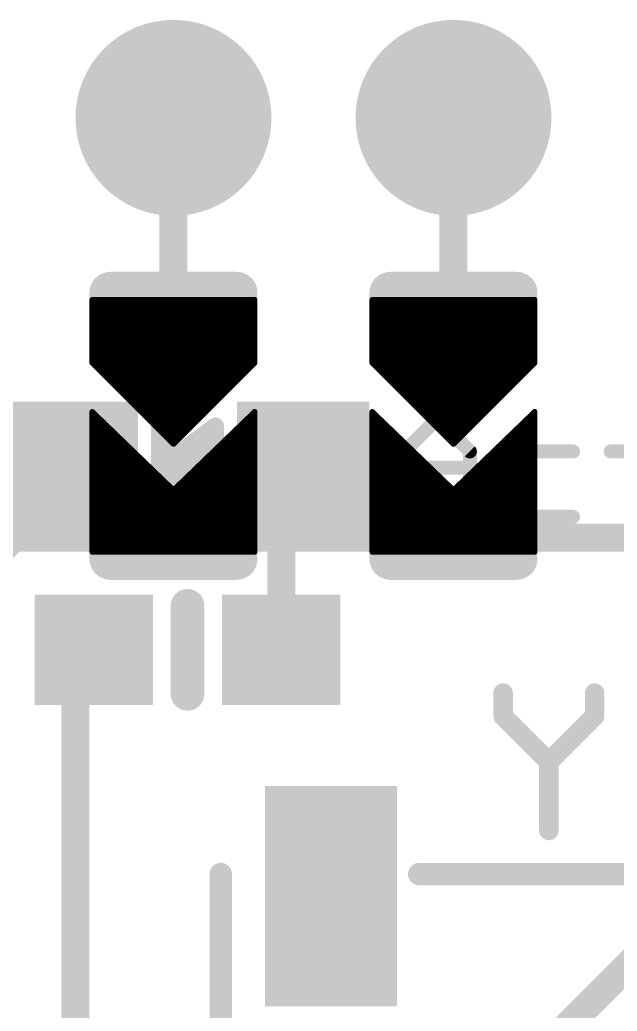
# Model space of a CAD drawing. Extents: x -7.9 to 55.5, y -9.8 to 31.
# Drawn here: x 27.82 to 33.23, y 13.49 to 22.48 of the extents above; entities that cross this region are included whole.
import ezdxf

# ---------------------------------------------------------------- set-up
doc = ezdxf.new("R2010")
doc.units = 0
for name, color, linetype in [('1', 12, 'CONTINUOUS'), ('16', 132, 'CONTINUOUS'), ('17', 110, 'CONTINUOUS'), ('21', 40, 'CONTINUOUS')]:
    doc.layers.add(name, color=color, linetype=linetype)

# ---------------------------------------------------------------- blocks, each defined once
blk = doc.blocks.new('RECT')
blk.add_solid([(-0.5, -0.5), (0.5, -0.5), (-0.5, 0.5), (0.5, 0.5)])
blk = doc.blocks.new('ROUNDP')
at = {"const_width": 0.5}
blk.add_lwpolyline([(0, -0.25, 1), (0, 0.25, 1), (0, -0.25)], format="xyb", dxfattribs=at)
blk = doc.blocks.new('RECT121920X243840R50')
at = {"const_width": 0.1905}
blk.add_lwpolyline([(0.2858, -0.5715), (0.2858, 0.5715, 0.4142), (0.1905, 0.6668), (-0.1905, 0.6668, 0.4142), (-0.2858, 0.5715), (-0.2858, -0.5715, 0.4142), (-0.1905, -0.6668), (0.1905, -0.6668, 0.4142)], format="xyb", close=True, dxfattribs=at)
blk.add_solid([(-0.2159, -0.5969), (0.2159, -0.5969), (-0.2159, 0.5969), (0.2159, 0.5969)])

msp = doc.modelspace()

# ---------------------------------------------------------------- linework, layer by layer
at = {"layer": '1'}
for points, const_width in [([(27.487, 17.615), (28.287, 18.415)], 0.4064), ([(30.187, 18.061), (30.387, 18.415)], 0.254), ([(30.187, 16.764), (30.187, 18.061)], 0.254), ([(28.321, 16.598), (28.487, 16.764)], 0.254), ([(28.321, 11.303), (28.321, 16.598)], 0.254)]:
    msp.add_lwpolyline(points, dxfattribs=dict(at, const_width=const_width))
for points, const_width in [([(28.3588, 18.3432, 1), (28.2152, 18.4868)], 0.2032), ([(30.4423, 18.3838, 1), (30.3317, 18.4462)], 0.127), ([(30.2505, 18.061, 1), (30.1235, 18.061)], 0.127), ([(30.1317, 18.0922, 1), (30.2423, 18.0298)], 0.127), ([(28.5319, 16.7191, 1), (28.4421, 16.8089)], 0.127), ([(30.1235, 16.764, 1), (30.2505, 16.764)], 0.127), ([(28.3845, 16.598, 1), (28.2575, 16.598)], 0.127), ([(28.2761, 16.6429, 1), (28.3659, 16.5531)], 0.127)]:
    msp.add_lwpolyline(points, format="xyb", dxfattribs=dict(at, const_width=const_width))
at = {"layer": '16'}
for points, const_width in [([(29.21, 19.812), (29.21, 21.59)], 0.254), ([(31.75, 19.812), (31.75, 21.59)], 0.254), ([(28.4734, 19.939), (28.4734, 19.3675)], 0.0508), ([(29.9466, 19.939), (28.4734, 19.939)], 0.0508), ([(29.9466, 19.3675), (29.9466, 19.939)], 0.0508), ([(31.0134, 19.939), (31.0134, 19.3675)], 0.0508), ([(32.4866, 19.939), (31.0134, 19.939)], 0.0508), ([(32.4866, 19.3675), (32.4866, 19.939)], 0.0508), ([(28.4734, 19.9136), (29.9466, 19.9136)], 0.0508), ([(28.4734, 19.8628), (29.9466, 19.8628)], 0.0508), ([(31.0134, 19.9136), (32.4866, 19.9136)], 0.0508), ([(31.0134, 19.8628), (32.4866, 19.8628)], 0.0508), ([(28.4734, 19.812), (29.9466, 19.812)], 0.0508), ([(28.4734, 19.7612), (29.9466, 19.7612)], 0.0508), ([(31.0134, 19.812), (32.4866, 19.812)], 0.0508), ([(31.0134, 19.7612), (32.4866, 19.7612)], 0.0508), ([(28.4734, 19.7104), (29.9466, 19.7104)], 0.0508), ([(31.0134, 19.7104), (32.4866, 19.7104)], 0.0508), ([(28.4734, 19.6596), (29.9466, 19.6596)], 0.0508), ([(28.4734, 19.6088), (29.9466, 19.6088)], 0.0508), ([(31.0134, 19.6596), (32.4866, 19.6596)], 0.0508), ([(31.0134, 19.6088), (32.4866, 19.6088)], 0.0508), ([(28.4734, 19.558), (29.9466, 19.558)], 0.0508), ([(28.4734, 19.5072), (29.9466, 19.5072)], 0.0508), ([(31.0134, 19.558), (32.4866, 19.558)], 0.0508), ([(31.0134, 19.5072), (32.4866, 19.5072)], 0.0508), ([(28.4734, 19.4564), (29.9466, 19.4564)], 0.0508), ([(28.4734, 19.4056), (29.9466, 19.4056)], 0.0508), ([(31.0134, 19.4564), (32.4866, 19.4564)], 0.0508), ([(31.0134, 19.4056), (32.4866, 19.4056)], 0.0508), ([(28.4734, 19.3675), (29.21, 18.6309)], 0.0508), ([(28.4861, 19.3548), (29.9339, 19.3548)], 0.0508), ([(29.21, 18.6309), (29.9466, 19.3675)], 0.0508), ([(31.0134, 19.3675), (31.75, 18.6309)], 0.0508), ([(31.0261, 19.3548), (32.4739, 19.3548)], 0.0508), ([(31.75, 18.6309), (32.4866, 19.3675)], 0.0508), ([(28.5369, 19.304), (29.8831, 19.304)], 0.0508), ([(28.5877, 19.2532), (29.8323, 19.2532)], 0.0508), ([(31.0769, 19.304), (32.4231, 19.304)], 0.0508), ([(31.1277, 19.2532), (32.3723, 19.2532)], 0.0508), ([(28.6385, 19.2024), (29.7815, 19.2024)], 0.0508), ([(28.6893, 19.1516), (29.7307, 19.1516)], 0.0508), ([(31.1785, 19.2024), (32.3215, 19.2024)], 0.0508), ([(31.2293, 19.1516), (32.2707, 19.1516)], 0.0508), ([(28.7401, 19.1008), (29.6799, 19.1008)], 0.0508), ([(28.7909, 19.05), (29.6291, 19.05)], 0.0508), ([(31.2801, 19.1008), (32.2199, 19.1008)], 0.0508), ([(31.3309, 19.05), (32.1691, 19.05)], 0.0508), ([(28.8417, 18.9992), (29.5783, 18.9992)], 0.0508), ([(31.3817, 18.9992), (32.1183, 18.9992)], 0.0508), ([(28.4734, 18.923), (29.21, 18.2118)], 0.0508), ([(28.4734, 17.653), (28.4734, 18.923)], 0.0508), ([(28.4734, 18.8976), (28.4997, 18.8976)], 0.0508), ([(28.8925, 18.9484), (29.5275, 18.9484)], 0.0508), ([(28.9433, 18.8976), (29.4767, 18.8976)], 0.0508), ([(29.21, 18.2118), (29.9466, 18.923)], 0.0508), ([(29.9203, 18.8976), (29.9466, 18.8976)], 0.0508), ([(29.9466, 18.923), (29.9466, 17.653)], 0.0508), ([(31.0134, 18.923), (31.75, 18.2118)], 0.0508), ([(31.0134, 17.653), (31.0134, 18.923)], 0.0508), ([(31.0134, 18.8976), (31.0397, 18.8976)], 0.0508), ([(31.4325, 18.9484), (32.0675, 18.9484)], 0.0508), ([(31.4833, 18.8976), (32.0167, 18.8976)], 0.0508), ([(31.75, 18.2118), (32.4866, 18.923)], 0.0508), ([(32.4603, 18.8976), (32.4866, 18.8976)], 0.0508), ([(32.4866, 18.923), (32.4866, 17.653)], 0.0508), ([(28.4734, 18.8468), (28.5523, 18.8468)], 0.0508), ([(28.4734, 18.796), (28.6049, 18.796)], 0.0508), ([(28.9941, 18.8468), (29.4259, 18.8468)], 0.0508), ([(29.0449, 18.796), (29.3751, 18.796)], 0.0508), ([(29.8151, 18.796), (29.9466, 18.796)], 0.0508), ([(29.8677, 18.8468), (29.9466, 18.8468)], 0.0508), ([(31.0134, 18.8468), (31.0923, 18.8468)], 0.0508), ([(31.0134, 18.796), (31.1449, 18.796)], 0.0508), ([(31.5341, 18.8468), (31.9659, 18.8468)], 0.0508), ([(31.5849, 18.796), (31.9151, 18.796)], 0.0508), ([(32.3551, 18.796), (32.4866, 18.796)], 0.0508), ([(32.4077, 18.8468), (32.4866, 18.8468)], 0.0508), ([(28.4734, 18.7452), (28.6576, 18.7452)], 0.0508), ([(28.4734, 18.6944), (28.7102, 18.6944)], 0.0508), ([(29.0957, 18.7452), (29.3243, 18.7452)], 0.0508), ([(29.1465, 18.6944), (29.2735, 18.6944)], 0.0508), ([(29.7098, 18.6944), (29.9466, 18.6944)], 0.0508), ([(29.7625, 18.7452), (29.9466, 18.7452)], 0.0508), ([(31.0134, 18.7452), (31.1976, 18.7452)], 0.0508), ([(31.0134, 18.6944), (31.2502, 18.6944)], 0.0508), ([(31.6357, 18.7452), (31.8643, 18.7452)], 0.0508), ([(31.6865, 18.6944), (31.8135, 18.6944)], 0.0508), ([(32.2498, 18.6944), (32.4866, 18.6944)], 0.0508), ([(32.3025, 18.7452), (32.4866, 18.7452)], 0.0508), ([(28.4734, 18.6436), (28.7628, 18.6436)], 0.0508), ([(28.4734, 18.5928), (28.8154, 18.5928)], 0.0508), ([(29.1973, 18.6436), (29.2227, 18.6436)], 0.0508), ([(29.6046, 18.5928), (29.9466, 18.5928)], 0.0508), ([(29.6572, 18.6436), (29.9466, 18.6436)], 0.0508), ([(31.0134, 18.6436), (31.3028, 18.6436)], 0.0508), ([(31.0134, 18.5928), (31.3554, 18.5928)], 0.0508), ([(31.7373, 18.6436), (31.7627, 18.6436)], 0.0508), ([(32.1446, 18.5928), (32.4866, 18.5928)], 0.0508), ([(32.1972, 18.6436), (32.4866, 18.6436)], 0.0508), ([(28.4734, 18.542), (28.868, 18.542)], 0.0508), ([(29.552, 18.542), (29.9466, 18.542)], 0.0508), ([(31.0134, 18.542), (31.408, 18.542)], 0.0508), ([(32.092, 18.542), (32.4866, 18.542)], 0.0508), ([(28.4734, 18.4912), (28.9206, 18.4912)], 0.0508), ([(28.4734, 18.4404), (28.9732, 18.4404)], 0.0508), ([(29.4468, 18.4404), (29.9466, 18.4404)], 0.0508), ([(29.4994, 18.4912), (29.9466, 18.4912)], 0.0508), ([(31.0134, 18.4912), (31.4606, 18.4912)], 0.0508), ([(31.0134, 18.4404), (31.5132, 18.4404)], 0.0508), ([(31.9868, 18.4404), (32.4866, 18.4404)], 0.0508), ([(32.0394, 18.4912), (32.4866, 18.4912)], 0.0508), ([(28.4734, 18.3896), (29.0259, 18.3896)], 0.0508), ([(28.4734, 18.3388), (29.0785, 18.3388)], 0.0508), ([(29.3415, 18.3388), (29.9466, 18.3388)], 0.0508), ([(29.3941, 18.3896), (29.9466, 18.3896)], 0.0508), ([(31.0134, 18.3896), (31.5659, 18.3896)], 0.0508), ([(31.0134, 18.3388), (31.6185, 18.3388)], 0.0508), ([(31.8815, 18.3388), (32.4866, 18.3388)], 0.0508), ([(31.9342, 18.3896), (32.4866, 18.3896)], 0.0508), ([(28.4734, 18.288), (29.1311, 18.288)], 0.0508), ([(28.4734, 18.2372), (29.1837, 18.2372)], 0.0508), ([(29.2363, 18.2372), (29.9466, 18.2372)], 0.0508), ([(29.2889, 18.288), (29.9466, 18.288)], 0.0508), ([(31.0134, 18.288), (31.6711, 18.288)], 0.0508), ([(31.0134, 18.2372), (31.7237, 18.2372)], 0.0508), ([(31.7763, 18.2372), (32.4866, 18.2372)], 0.0508), ([(31.8289, 18.288), (32.4866, 18.288)], 0.0508), ([(28.4734, 18.1864), (29.9466, 18.1864)], 0.0508), ([(31.0134, 18.1864), (32.4866, 18.1864)], 0.0508), ([(28.4734, 18.1356), (29.9466, 18.1356)], 0.0508), ([(28.4734, 18.0848), (29.9466, 18.0848)], 0.0508), ([(31.0134, 18.1356), (32.4866, 18.1356)], 0.0508), ([(31.0134, 18.0848), (32.4866, 18.0848)], 0.0508), ([(28.4734, 18.034), (29.9466, 18.034)], 0.0508), ([(28.4734, 17.9832), (29.9466, 17.9832)], 0.0508), ([(31.0134, 18.034), (32.4866, 18.034)], 0.0508), ([(31.0134, 17.9832), (32.4866, 17.9832)], 0.0508), ([(26.67, 17.78), (29.21, 17.78)], 0.254), ([(28.4734, 17.9324), (29.9466, 17.9324)], 0.0508), ([(28.4734, 17.8816), (29.9466, 17.8816)], 0.0508), ([(29.21, 17.78), (31.75, 17.78)], 0.254), ([(31.0134, 17.9324), (32.4866, 17.9324)], 0.0508), ([(31.0134, 17.8816), (32.4866, 17.8816)], 0.0508), ([(31.75, 17.78), (34.29, 17.78)], 0.254), ([(28.4734, 17.8308), (29.9466, 17.8308)], 0.0508), ([(31.0134, 17.8308), (32.4866, 17.8308)], 0.0508), ([(28.4734, 17.78), (29.9466, 17.78)], 0.0508), ([(28.4734, 17.7292), (29.9466, 17.7292)], 0.0508), ([(31.0134, 17.78), (32.4866, 17.78)], 0.0508), ([(31.0134, 17.7292), (32.4866, 17.7292)], 0.0508), ([(28.4734, 17.6784), (29.9466, 17.6784)], 0.0508), ([(29.9466, 17.653), (28.4734, 17.653)], 0.0508), ([(31.0134, 17.6784), (32.4866, 17.6784)], 0.0508), ([(32.4866, 17.653), (31.0134, 17.653)], 0.0508), ([(30.861, 11.43), (34.29, 14.859)], 0.254)]:
    msp.add_lwpolyline(points, dxfattribs=dict(at, const_width=const_width))
for points, const_width in [([(29.2735, 21.59, 1), (29.1465, 21.59)], 0.127), ([(31.8135, 21.59, 1), (31.6865, 21.59)], 0.127), ([(28.4861, 19.939, 1), (28.4607, 19.939)], 0.0254), ([(28.4734, 19.9517, 1), (28.4734, 19.9263)], 0.0254), ([(29.9593, 19.939, 1), (29.9339, 19.939)], 0.0254), ([(29.9466, 19.9263, 1), (29.9466, 19.9517)], 0.0254), ([(31.0261, 19.939, 1), (31.0007, 19.939)], 0.0254), ([(31.0134, 19.9517, 1), (31.0134, 19.9263)], 0.0254), ([(32.4993, 19.939, 1), (32.4739, 19.939)], 0.0254), ([(32.4866, 19.9263, 1), (32.4866, 19.9517)], 0.0254), ([(28.4734, 19.9263, 1), (28.4734, 19.9009)], 0.0254), ([(28.4734, 19.8755, 1), (28.4734, 19.8501)], 0.0254), ([(29.1465, 19.812, 1), (29.2735, 19.812)], 0.127), ([(29.9466, 19.9009, 1), (29.9466, 19.9263)], 0.0254), ([(29.9466, 19.8501, 1), (29.9466, 19.8755)], 0.0254), ([(31.0134, 19.9263, 1), (31.0134, 19.9009)], 0.0254), ([(31.0134, 19.8755, 1), (31.0134, 19.8501)], 0.0254), ([(31.6865, 19.812, 1), (31.8135, 19.812)], 0.127), ([(32.4866, 19.9009, 1), (32.4866, 19.9263)], 0.0254), ([(32.4866, 19.8501, 1), (32.4866, 19.8755)], 0.0254), ([(28.4734, 19.8247, 1), (28.4734, 19.7993)], 0.0254), ([(28.4734, 19.7739, 1), (28.4734, 19.7485)], 0.0254), ([(29.9466, 19.7993, 1), (29.9466, 19.8247)], 0.0254), ([(29.9466, 19.7485, 1), (29.9466, 19.7739)], 0.0254), ([(31.0134, 19.8247, 1), (31.0134, 19.7993)], 0.0254), ([(31.0134, 19.7739, 1), (31.0134, 19.7485)], 0.0254), ([(32.4866, 19.7993, 1), (32.4866, 19.8247)], 0.0254), ([(32.4866, 19.7485, 1), (32.4866, 19.7739)], 0.0254), ([(28.4734, 19.7231, 1), (28.4734, 19.6977)], 0.0254), ([(29.9466, 19.6977, 1), (29.9466, 19.7231)], 0.0254), ([(31.0134, 19.7231, 1), (31.0134, 19.6977)], 0.0254), ([(32.4866, 19.6977, 1), (32.4866, 19.7231)], 0.0254), ([(28.4734, 19.6723, 1), (28.4734, 19.6469)], 0.0254), ([(28.4734, 19.6215, 1), (28.4734, 19.5961)], 0.0254), ([(29.9466, 19.6469, 1), (29.9466, 19.6723)], 0.0254), ([(29.9466, 19.5961, 1), (29.9466, 19.6215)], 0.0254), ([(31.0134, 19.6723, 1), (31.0134, 19.6469)], 0.0254), ([(31.0134, 19.6215, 1), (31.0134, 19.5961)], 0.0254), ([(32.4866, 19.6469, 1), (32.4866, 19.6723)], 0.0254), ([(32.4866, 19.5961, 1), (32.4866, 19.6215)], 0.0254), ([(28.4734, 19.5707, 1), (28.4734, 19.5453)], 0.0254), ([(28.4734, 19.5199, 1), (28.4734, 19.4945)], 0.0254), ([(29.9466, 19.5453, 1), (29.9466, 19.5707)], 0.0254), ([(29.9466, 19.4945, 1), (29.9466, 19.5199)], 0.0254), ([(31.0134, 19.5707, 1), (31.0134, 19.5453)], 0.0254), ([(31.0134, 19.5199, 1), (31.0134, 19.4945)], 0.0254), ([(32.4866, 19.5453, 1), (32.4866, 19.5707)], 0.0254), ([(32.4866, 19.4945, 1), (32.4866, 19.5199)], 0.0254), ([(28.4734, 19.4691, 1), (28.4734, 19.4437)], 0.0254), ([(28.4734, 19.4183, 1), (28.4734, 19.3929)], 0.0254), ([(29.9466, 19.4437, 1), (29.9466, 19.4691)], 0.0254), ([(29.9466, 19.3929, 1), (29.9466, 19.4183)], 0.0254), ([(31.0134, 19.4691, 1), (31.0134, 19.4437)], 0.0254), ([(31.0134, 19.4183, 1), (31.0134, 19.3929)], 0.0254), ([(32.4866, 19.4437, 1), (32.4866, 19.4691)], 0.0254), ([(32.4866, 19.3929, 1), (32.4866, 19.4183)], 0.0254), ([(28.4824, 19.3765, 1), (28.4644, 19.3585)], 0.0254), ([(28.4607, 19.3675, 1), (28.4861, 19.3675)], 0.0254), ([(28.4861, 19.3675, 1), (28.4861, 19.3421)], 0.0254), ([(29.9339, 19.3675, 1), (29.9593, 19.3675)], 0.0254), ([(29.9339, 19.3421, 1), (29.9339, 19.3675)], 0.0254), ([(29.9556, 19.3585, 1), (29.9376, 19.3765)], 0.0254), ([(31.0224, 19.3765, 1), (31.0044, 19.3585)], 0.0254), ([(31.0007, 19.3675, 1), (31.0261, 19.3675)], 0.0254), ([(31.0261, 19.3675, 1), (31.0261, 19.3421)], 0.0254), ([(32.4739, 19.3675, 1), (32.4993, 19.3675)], 0.0254), ([(32.4739, 19.3421, 1), (32.4739, 19.3675)], 0.0254), ([(32.4956, 19.3585, 1), (32.4776, 19.3765)], 0.0254), ([(28.5369, 19.3167, 1), (28.5369, 19.2913)], 0.0254), ([(28.5877, 19.2659, 1), (28.5877, 19.2405)], 0.0254), ([(29.8323, 19.2405, 1), (29.8323, 19.2659)], 0.0254), ([(29.8831, 19.2913, 1), (29.8831, 19.3167)], 0.0254), ([(31.0769, 19.3167, 1), (31.0769, 19.2913)], 0.0254), ([(31.1277, 19.2659, 1), (31.1277, 19.2405)], 0.0254), ([(32.3723, 19.2405, 1), (32.3723, 19.2659)], 0.0254), ([(32.4231, 19.2913, 1), (32.4231, 19.3167)], 0.0254), ([(28.6385, 19.2151, 1), (28.6385, 19.1897)], 0.0254), ([(28.6893, 19.1643, 1), (28.6893, 19.1389)], 0.0254), ([(29.7307, 19.1389, 1), (29.7307, 19.1643)], 0.0254), ([(29.7815, 19.1897, 1), (29.7815, 19.2151)], 0.0254), ([(31.1785, 19.2151, 1), (31.1785, 19.1897)], 0.0254), ([(31.2293, 19.1643, 1), (31.2293, 19.1389)], 0.0254), ([(32.2707, 19.1389, 1), (32.2707, 19.1643)], 0.0254), ([(32.3215, 19.1897, 1), (32.3215, 19.2151)], 0.0254), ([(28.7401, 19.1135, 1), (28.7401, 19.0881)], 0.0254), ([(28.7909, 19.0627, 1), (28.7909, 19.0373)], 0.0254), ([(29.6291, 19.0373, 1), (29.6291, 19.0627)], 0.0254), ([(29.6799, 19.0881, 1), (29.6799, 19.1135)], 0.0254), ([(31.2801, 19.1135, 1), (31.2801, 19.0881)], 0.0254), ([(31.3309, 19.0627, 1), (31.3309, 19.0373)], 0.0254), ([(32.1691, 19.0373, 1), (32.1691, 19.0627)], 0.0254), ([(32.2199, 19.0881, 1), (32.2199, 19.1135)], 0.0254), ([(28.8417, 19.0119, 1), (28.8417, 18.9865)], 0.0254), ([(29.5783, 18.9865, 1), (29.5783, 19.0119)], 0.0254), ([(31.3817, 19.0119, 1), (31.3817, 18.9865)], 0.0254), ([(32.1183, 18.9865, 1), (32.1183, 19.0119)], 0.0254), ([(28.4822, 18.9321, 1), (28.4646, 18.9139)], 0.0254), ([(28.4861, 18.923, 1), (28.4607, 18.923)], 0.0254), ([(28.4734, 18.9103, 1), (28.4734, 18.8849)], 0.0254), ([(28.4997, 18.8849, 1), (28.4997, 18.9103)], 0.0254), ([(28.8925, 18.9611, 1), (28.8925, 18.9357)], 0.0254), ([(28.9433, 18.9103, 1), (28.9433, 18.8849)], 0.0254), ([(29.4767, 18.8849, 1), (29.4767, 18.9103)], 0.0254), ([(29.5275, 18.9357, 1), (29.5275, 18.9611)], 0.0254), ([(29.9203, 18.9103, 1), (29.9203, 18.8849)], 0.0254), ([(29.9593, 18.923, 1), (29.9339, 18.923)], 0.0254), ([(29.9554, 18.9139, 1), (29.9378, 18.9321)], 0.0254), ([(29.9466, 18.8849, 1), (29.9466, 18.9103)], 0.0254), ([(31.0222, 18.9321, 1), (31.0046, 18.9139)], 0.0254), ([(31.0261, 18.923, 1), (31.0007, 18.923)], 0.0254), ([(31.0134, 18.9103, 1), (31.0134, 18.8849)], 0.0254), ([(31.0397, 18.8849, 1), (31.0397, 18.9103)], 0.0254), ([(31.4325, 18.9611, 1), (31.4325, 18.9357)], 0.0254), ([(31.4833, 18.9103, 1), (31.4833, 18.8849)], 0.0254), ([(32.0167, 18.8849, 1), (32.0167, 18.9103)], 0.0254), ([(32.0675, 18.9357, 1), (32.0675, 18.9611)], 0.0254), ([(32.4603, 18.9103, 1), (32.4603, 18.8849)], 0.0254), ([(32.4993, 18.923, 1), (32.4739, 18.923)], 0.0254), ([(32.4954, 18.9139, 1), (32.4778, 18.9321)], 0.0254), ([(32.4866, 18.8849, 1), (32.4866, 18.9103)], 0.0254), ([(28.4734, 18.8595, 1), (28.4734, 18.8341)], 0.0254), ([(28.4734, 18.8087, 1), (28.4734, 18.7833)], 0.0254), ([(28.5523, 18.8341, 1), (28.5523, 18.8595)], 0.0254), ([(28.6049, 18.7833, 1), (28.6049, 18.8087)], 0.0254), ([(28.9941, 18.8595, 1), (28.9941, 18.8341)], 0.0254), ([(29.0449, 18.8087, 1), (29.0449, 18.7833)], 0.0254), ([(29.3751, 18.7833, 1), (29.3751, 18.8087)], 0.0254), ([(29.4259, 18.8341, 1), (29.4259, 18.8595)], 0.0254), ([(29.8151, 18.8087, 1), (29.8151, 18.7833)], 0.0254), ([(29.8677, 18.8595, 1), (29.8677, 18.8341)], 0.0254), ([(29.9466, 18.8341, 1), (29.9466, 18.8595)], 0.0254), ([(29.9466, 18.7833, 1), (29.9466, 18.8087)], 0.0254), ([(31.0134, 18.8595, 1), (31.0134, 18.8341)], 0.0254), ([(31.0134, 18.8087, 1), (31.0134, 18.7833)], 0.0254), ([(31.0923, 18.8341, 1), (31.0923, 18.8595)], 0.0254), ([(31.1449, 18.7833, 1), (31.1449, 18.8087)], 0.0254), ([(31.5341, 18.8595, 1), (31.5341, 18.8341)], 0.0254), ([(31.5849, 18.8087, 1), (31.5849, 18.7833)], 0.0254), ([(31.9151, 18.7833, 1), (31.9151, 18.8087)], 0.0254), ([(31.9659, 18.8341, 1), (31.9659, 18.8595)], 0.0254), ([(32.3551, 18.8087, 1), (32.3551, 18.7833)], 0.0254), ([(32.4077, 18.8595, 1), (32.4077, 18.8341)], 0.0254), ([(32.4866, 18.8341, 1), (32.4866, 18.8595)], 0.0254), ([(32.4866, 18.7833, 1), (32.4866, 18.8087)], 0.0254), ([(28.4734, 18.7579, 1), (28.4734, 18.7325)], 0.0254), ([(28.4734, 18.7071, 1), (28.4734, 18.6817)], 0.0254), ([(28.6576, 18.7325, 1), (28.6576, 18.7579)], 0.0254), ([(28.7102, 18.6817, 1), (28.7102, 18.7071)], 0.0254), ([(29.0957, 18.7579, 1), (29.0957, 18.7325)], 0.0254), ([(29.1465, 18.7071, 1), (29.1465, 18.6817)], 0.0254), ([(29.2735, 18.6817, 1), (29.2735, 18.7071)], 0.0254), ([(29.3243, 18.7325, 1), (29.3243, 18.7579)], 0.0254), ([(29.7098, 18.7071, 1), (29.7098, 18.6817)], 0.0254), ([(29.7625, 18.7579, 1), (29.7625, 18.7325)], 0.0254), ([(29.9466, 18.7325, 1), (29.9466, 18.7579)], 0.0254), ([(29.9466, 18.6817, 1), (29.9466, 18.7071)], 0.0254), ([(31.0134, 18.7579, 1), (31.0134, 18.7325)], 0.0254), ([(31.0134, 18.7071, 1), (31.0134, 18.6817)], 0.0254), ([(31.1976, 18.7325, 1), (31.1976, 18.7579)], 0.0254), ([(31.2502, 18.6817, 1), (31.2502, 18.7071)], 0.0254), ([(31.6357, 18.7579, 1), (31.6357, 18.7325)], 0.0254), ([(31.6865, 18.7071, 1), (31.6865, 18.6817)], 0.0254), ([(31.8135, 18.6817, 1), (31.8135, 18.7071)], 0.0254), ([(31.8643, 18.7325, 1), (31.8643, 18.7579)], 0.0254), ([(32.2498, 18.7071, 1), (32.2498, 18.6817)], 0.0254), ([(32.3025, 18.7579, 1), (32.3025, 18.7325)], 0.0254), ([(32.4866, 18.7325, 1), (32.4866, 18.7579)], 0.0254), ([(32.4866, 18.6817, 1), (32.4866, 18.7071)], 0.0254), ([(28.4734, 18.6563, 1), (28.4734, 18.6309)], 0.0254), ([(28.4734, 18.6055, 1), (28.4734, 18.5801)], 0.0254), ([(28.7628, 18.6309, 1), (28.7628, 18.6563)], 0.0254), ([(28.8154, 18.5801, 1), (28.8154, 18.6055)], 0.0254), ([(29.1973, 18.6563, 1), (29.1973, 18.6309)], 0.0254), ([(29.201, 18.6399, 1), (29.219, 18.6219)], 0.0254), ([(29.201, 18.6219, 1), (29.219, 18.6399)], 0.0254), ([(29.2227, 18.6309, 1), (29.2227, 18.6563)], 0.0254), ([(29.6046, 18.6055, 1), (29.6046, 18.5801)], 0.0254), ([(29.6572, 18.6563, 1), (29.6572, 18.6309)], 0.0254), ([(29.9466, 18.6309, 1), (29.9466, 18.6563)], 0.0254), ([(29.9466, 18.5801, 1), (29.9466, 18.6055)], 0.0254), ([(31.0134, 18.6563, 1), (31.0134, 18.6309)], 0.0254), ([(31.0134, 18.6055, 1), (31.0134, 18.5801)], 0.0254), ([(31.3028, 18.6309, 1), (31.3028, 18.6563)], 0.0254), ([(31.3554, 18.5801, 1), (31.3554, 18.6055)], 0.0254), ([(31.7373, 18.6563, 1), (31.7373, 18.6309)], 0.0254), ([(31.741, 18.6399, 1), (31.759, 18.6219)], 0.0254), ([(31.741, 18.6219, 1), (31.759, 18.6399)], 0.0254), ([(31.7627, 18.6309, 1), (31.7627, 18.6563)], 0.0254), ([(32.1446, 18.6055, 1), (32.1446, 18.5801)], 0.0254), ([(32.1972, 18.6563, 1), (32.1972, 18.6309)], 0.0254), ([(32.4866, 18.6309, 1), (32.4866, 18.6563)], 0.0254), ([(32.4866, 18.5801, 1), (32.4866, 18.6055)], 0.0254), ([(28.4734, 18.5547, 1), (28.4734, 18.5293)], 0.0254), ([(28.868, 18.5293, 1), (28.868, 18.5547)], 0.0254), ([(29.552, 18.5547, 1), (29.552, 18.5293)], 0.0254), ([(29.9466, 18.5293, 1), (29.9466, 18.5547)], 0.0254), ([(31.0134, 18.5547, 1), (31.0134, 18.5293)], 0.0254), ([(31.408, 18.5293, 1), (31.408, 18.5547)], 0.0254), ([(32.092, 18.5547, 1), (32.092, 18.5293)], 0.0254), ([(32.4866, 18.5293, 1), (32.4866, 18.5547)], 0.0254), ([(28.4734, 18.5039, 1), (28.4734, 18.4785)], 0.0254), ([(28.4734, 18.4531, 1), (28.4734, 18.4277)], 0.0254), ([(28.9206, 18.4785, 1), (28.9206, 18.5039)], 0.0254), ([(28.9732, 18.4277, 1), (28.9732, 18.4531)], 0.0254), ([(29.4468, 18.4531, 1), (29.4468, 18.4277)], 0.0254), ([(29.4994, 18.5039, 1), (29.4994, 18.4785)], 0.0254), ([(29.9466, 18.4785, 1), (29.9466, 18.5039)], 0.0254), ([(29.9466, 18.4277, 1), (29.9466, 18.4531)], 0.0254), ([(31.0134, 18.5039, 1), (31.0134, 18.4785)], 0.0254), ([(31.0134, 18.4531, 1), (31.0134, 18.4277)], 0.0254), ([(31.4606, 18.4785, 1), (31.4606, 18.5039)], 0.0254), ([(31.5132, 18.4277, 1), (31.5132, 18.4531)], 0.0254), ([(31.9868, 18.4531, 1), (31.9868, 18.4277)], 0.0254), ([(32.0394, 18.5039, 1), (32.0394, 18.4785)], 0.0254), ([(32.4866, 18.4785, 1), (32.4866, 18.5039)], 0.0254), ([(32.4866, 18.4277, 1), (32.4866, 18.4531)], 0.0254), ([(28.4734, 18.4023, 1), (28.4734, 18.3769)], 0.0254), ([(28.4734, 18.3515, 1), (28.4734, 18.3261)], 0.0254), ([(29.0259, 18.3769, 1), (29.0259, 18.4023)], 0.0254), ([(29.0785, 18.3261, 1), (29.0785, 18.3515)], 0.0254), ([(29.3415, 18.3515, 1), (29.3415, 18.3261)], 0.0254), ([(29.3941, 18.4023, 1), (29.3941, 18.3769)], 0.0254), ([(29.9466, 18.3769, 1), (29.9466, 18.4023)], 0.0254), ([(29.9466, 18.3261, 1), (29.9466, 18.3515)], 0.0254), ([(31.0134, 18.4023, 1), (31.0134, 18.3769)], 0.0254), ([(31.0134, 18.3515, 1), (31.0134, 18.3261)], 0.0254), ([(31.5659, 18.3769, 1), (31.5659, 18.4023)], 0.0254), ([(31.6185, 18.3261, 1), (31.6185, 18.3515)], 0.0254), ([(31.8815, 18.3515, 1), (31.8815, 18.3261)], 0.0254), ([(31.9342, 18.4023, 1), (31.9342, 18.3769)], 0.0254), ([(32.4866, 18.3769, 1), (32.4866, 18.4023)], 0.0254), ([(32.4866, 18.3261, 1), (32.4866, 18.3515)], 0.0254), ([(28.4734, 18.3007, 1), (28.4734, 18.2753)], 0.0254), ([(28.4734, 18.2499, 1), (28.4734, 18.2245)], 0.0254), ([(29.1311, 18.2753, 1), (29.1311, 18.3007)], 0.0254), ([(29.1837, 18.2245, 1), (29.1837, 18.2499)], 0.0254), ([(29.2363, 18.2499, 1), (29.2363, 18.2245)], 0.0254), ([(29.2889, 18.3007, 1), (29.2889, 18.2753)], 0.0254), ([(29.9466, 18.2753, 1), (29.9466, 18.3007)], 0.0254), ([(29.9466, 18.2245, 1), (29.9466, 18.2499)], 0.0254), ([(31.0134, 18.3007, 1), (31.0134, 18.2753)], 0.0254), ([(31.0134, 18.2499, 1), (31.0134, 18.2245)], 0.0254), ([(31.6711, 18.2753, 1), (31.6711, 18.3007)], 0.0254), ([(31.7237, 18.2245, 1), (31.7237, 18.2499)], 0.0254), ([(31.7763, 18.2499, 1), (31.7763, 18.2245)], 0.0254), ([(31.8289, 18.3007, 1), (31.8289, 18.2753)], 0.0254), ([(32.4866, 18.2753, 1), (32.4866, 18.3007)], 0.0254), ([(32.4866, 18.2245, 1), (32.4866, 18.2499)], 0.0254), ([(28.4734, 18.1991, 1), (28.4734, 18.1737)], 0.0254), ([(29.2012, 18.2209, 1), (29.2188, 18.2027)], 0.0254), ([(29.2012, 18.2027, 1), (29.2188, 18.2209)], 0.0254), ([(29.9466, 18.1737, 1), (29.9466, 18.1991)], 0.0254), ([(31.0134, 18.1991, 1), (31.0134, 18.1737)], 0.0254), ([(31.7412, 18.2209, 1), (31.7588, 18.2027)], 0.0254), ([(31.7412, 18.2027, 1), (31.7588, 18.2209)], 0.0254), ([(32.4866, 18.1737, 1), (32.4866, 18.1991)], 0.0254), ([(28.4734, 18.1483, 1), (28.4734, 18.1229)], 0.0254), ([(28.4734, 18.0975, 1), (28.4734, 18.0721)], 0.0254), ([(29.9466, 18.1229, 1), (29.9466, 18.1483)], 0.0254), ([(29.9466, 18.0721, 1), (29.9466, 18.0975)], 0.0254), ([(31.0134, 18.1483, 1), (31.0134, 18.1229)], 0.0254), ([(31.0134, 18.0975, 1), (31.0134, 18.0721)], 0.0254), ([(32.4866, 18.1229, 1), (32.4866, 18.1483)], 0.0254), ([(32.4866, 18.0721, 1), (32.4866, 18.0975)], 0.0254), ([(28.4734, 18.0467, 1), (28.4734, 18.0213)], 0.0254), ([(28.4734, 17.9959, 1), (28.4734, 17.9705)], 0.0254), ([(29.9466, 18.0213, 1), (29.9466, 18.0467)], 0.0254), ([(29.9466, 17.9705, 1), (29.9466, 17.9959)], 0.0254), ([(31.0134, 18.0467, 1), (31.0134, 18.0213)], 0.0254), ([(31.0134, 17.9959, 1), (31.0134, 17.9705)], 0.0254), ([(32.4866, 18.0213, 1), (32.4866, 18.0467)], 0.0254), ([(32.4866, 17.9705, 1), (32.4866, 17.9959)], 0.0254), ([(28.4734, 17.9451, 1), (28.4734, 17.9197)], 0.0254), ([(28.4734, 17.8943, 1), (28.4734, 17.8689)], 0.0254), ([(29.21, 17.8435, 1), (29.21, 17.7165)], 0.127), ([(29.21, 17.7165, 1), (29.21, 17.8435)], 0.127), ([(29.9466, 17.9197, 1), (29.9466, 17.9451)], 0.0254), ([(29.9466, 17.8689, 1), (29.9466, 17.8943)], 0.0254), ([(31.0134, 17.9451, 1), (31.0134, 17.9197)], 0.0254), ([(31.0134, 17.8943, 1), (31.0134, 17.8689)], 0.0254), ([(31.75, 17.8435, 1), (31.75, 17.7165)], 0.127), ([(31.75, 17.7165, 1), (31.75, 17.8435)], 0.127), ([(32.4866, 17.9197, 1), (32.4866, 17.9451)], 0.0254), ([(32.4866, 17.8689, 1), (32.4866, 17.8943)], 0.0254), ([(28.4734, 17.8435, 1), (28.4734, 17.8181)], 0.0254), ([(29.9466, 17.8181, 1), (29.9466, 17.8435)], 0.0254), ([(31.0134, 17.8435, 1), (31.0134, 17.8181)], 0.0254), ([(32.4866, 17.8181, 1), (32.4866, 17.8435)], 0.0254), ([(28.4734, 17.7927, 1), (28.4734, 17.7673)], 0.0254), ([(28.4734, 17.7419, 1), (28.4734, 17.7165)], 0.0254), ([(29.9466, 17.7673, 1), (29.9466, 17.7927)], 0.0254), ([(29.9466, 17.7165, 1), (29.9466, 17.7419)], 0.0254), ([(31.0134, 17.7927, 1), (31.0134, 17.7673)], 0.0254), ([(31.0134, 17.7419, 1), (31.0134, 17.7165)], 0.0254), ([(32.4866, 17.7673, 1), (32.4866, 17.7927)], 0.0254), ([(32.4866, 17.7165, 1), (32.4866, 17.7419)], 0.0254), ([(28.4734, 17.6911, 1), (28.4734, 17.6657)], 0.0254), ([(28.4734, 17.6657, 1), (28.4734, 17.6403)], 0.0254), ([(28.4607, 17.653, 1), (28.4861, 17.653)], 0.0254), ([(29.9339, 17.653, 1), (29.9593, 17.653)], 0.0254), ([(29.9466, 17.6657, 1), (29.9466, 17.6911)], 0.0254), ([(29.9466, 17.6403, 1), (29.9466, 17.6657)], 0.0254), ([(31.0134, 17.6911, 1), (31.0134, 17.6657)], 0.0254), ([(31.0134, 17.6657, 1), (31.0134, 17.6403)], 0.0254), ([(31.0007, 17.653, 1), (31.0261, 17.653)], 0.0254), ([(32.4739, 17.653, 1), (32.4993, 17.653)], 0.0254), ([(32.4866, 17.6657, 1), (32.4866, 17.6911)], 0.0254), ([(32.4866, 17.6403, 1), (32.4866, 17.6657)], 0.0254)]:
    msp.add_lwpolyline(points, format="xyb", dxfattribs=dict(at, const_width=const_width))
at = {"layer": '21'}
for points, const_width in [([(31.3055, 18.5637), (31.6021, 18.8603)], 0.127), ([(31.6021, 18.8603), (31.8987, 18.5637)], 0.127), ([(29.591, 18.796), (29.083, 18.415)], 0.1524), ([(29.5233, 18.7452), (29.591, 18.7452)], 0.1524), ([(29.591, 18.034), (29.591, 18.796)], 0.1524), ([(29.3201, 18.5928), (29.591, 18.5928)], 0.1524), ([(31.3055, 17.9705), (31.3055, 18.5637)], 0.127), ([(31.8987, 18.5637), (31.8987, 17.9705)], 0.127), ([(32.3893, 18.5637), (32.241, 18.4154)], 0.127), ([(32.8342, 18.5637), (32.3893, 18.5637)], 0.127), ([(33.1765, 18.5637), (33.4731, 18.5637)], 0.127), ([(29.083, 18.415), (29.591, 18.034)], 0.1524), ([(29.1169, 18.4404), (29.591, 18.4404)], 0.1524), ([(31.3055, 18.4154), (31.8987, 18.4154)], 0.127), ([(32.241, 18.4154), (32.241, 18.1188)], 0.127), ([(29.2523, 18.288), (29.591, 18.288)], 0.1524), ([(29.4555, 18.1356), (29.591, 18.1356)], 0.1524), ([(32.241, 18.1188), (32.3893, 17.9705)], 0.127), ([(32.3893, 17.9705), (32.8342, 17.9705)], 0.127), ([(29.337, 17.164), (29.337, 16.364)], 0.3048), ([(32.2, 16.3714), (32.2, 16.1638)], 0.1778), ([(33.0305, 16.1638), (33.0305, 16.3714)], 0.1778), ([(32.2, 16.1638), (32.6153, 15.7485)], 0.1778), ([(32.6153, 15.7485), (33.0305, 16.1638)], 0.1778), ([(32.6153, 15.7485), (32.6153, 15.1257)], 0.1778), ([(29.639, 8.13), (29.639, 14.73)], 0.2032), ([(31.439, 14.73), (33.839, 14.73)], 0.2032)]:
    msp.add_lwpolyline(points, dxfattribs=dict(at, const_width=const_width))
for points, const_width in [([(31.6245, 18.8827, 1), (31.5796, 18.8378)], 0.0635), ([(31.6245, 18.8378, 1), (31.5796, 18.8827)], 0.0635), ([(29.5233, 18.7833, 1), (29.5233, 18.7071)], 0.0762), ([(29.6291, 18.796, 1), (29.5529, 18.796)], 0.0762), ([(29.6139, 18.7655, 1), (29.5681, 18.8265)], 0.0762), ([(29.591, 18.7071, 1), (29.591, 18.7833)], 0.0762), ([(29.3201, 18.6309, 1), (29.3201, 18.5547)], 0.0762), ([(29.591, 18.5547, 1), (29.591, 18.6309)], 0.0762), ([(31.283, 18.5861, 1), (31.328, 18.5412)], 0.0635), ([(31.3373, 18.5637, 1), (31.2738, 18.5637)], 0.0635), ([(31.9304, 18.5637, 1), (31.8669, 18.5637)], 0.0635), ([(31.8762, 18.5412, 1), (31.9211, 18.5861)], 0.0635), ([(32.3893, 18.5954, 1), (32.3893, 18.5319)], 0.0635), ([(32.4118, 18.5412, 1), (32.3669, 18.5861)], 0.0635), ([(32.8342, 18.5319, 1), (32.8342, 18.5954)], 0.0635), ([(33.1765, 18.5954, 1), (33.1765, 18.5319)], 0.0635), ([(29.1059, 18.4455, 1), (29.0601, 18.3845)], 0.0762), ([(29.0601, 18.4455, 1), (29.1059, 18.3845)], 0.0762), ([(29.1169, 18.4785, 1), (29.1169, 18.4023)], 0.0762), ([(29.591, 18.4023, 1), (29.591, 18.4785)], 0.0762), ([(31.3055, 18.4471, 1), (31.3055, 18.3836)], 0.0635), ([(31.8987, 18.3836, 1), (31.8987, 18.4471)], 0.0635), ([(32.2728, 18.4154, 1), (32.2093, 18.4154)], 0.0635), ([(32.2186, 18.4378, 1), (32.2635, 18.3929)], 0.0635), ([(29.2523, 18.3261, 1), (29.2523, 18.2499)], 0.0762), ([(29.591, 18.2499, 1), (29.591, 18.3261)], 0.0762), ([(29.4555, 18.1737, 1), (29.4555, 18.0975)], 0.0762), ([(29.591, 18.0975, 1), (29.591, 18.1737)], 0.0762), ([(32.2635, 18.1412, 1), (32.2186, 18.0963)], 0.0635), ([(29.5681, 18.0035, 1), (29.6139, 18.0645)], 0.0762), ([(32.2093, 18.1188, 1), (32.2728, 18.1188)], 0.0635), ([(29.5529, 18.034, 1), (29.6291, 18.034)], 0.0762), ([(31.2738, 17.9705, 1), (31.3373, 17.9705)], 0.0635), ([(31.8669, 17.9705, 1), (31.9304, 17.9705)], 0.0635), ([(32.3893, 18.0023, 1), (32.3893, 17.9388)], 0.0635), ([(32.3669, 17.948, 1), (32.4118, 17.993)], 0.0635), ([(32.8342, 17.9388, 1), (32.8342, 18.0023)], 0.0635), ([(29.4132, 17.164, 1), (29.2608, 17.164)], 0.1524), ([(32.2445, 16.3714, 1), (32.1556, 16.3714)], 0.0889), ([(33.0749, 16.3714, 1), (32.986, 16.3714)], 0.0889), ([(29.2608, 16.364, 1), (29.4132, 16.364)], 0.1524), ([(32.2315, 16.1952, 1), (32.1686, 16.1323)], 0.0889), ([(32.1556, 16.1638, 1), (32.2445, 16.1638)], 0.0889), ([(32.986, 16.1638, 1), (33.0749, 16.1638)], 0.0889), ([(33.0619, 16.1323, 1), (32.999, 16.1952)], 0.0889), ([(32.6597, 15.7485, 1), (32.5708, 15.7485)], 0.0889), ([(32.5838, 15.78, 1), (32.6467, 15.7171)], 0.0889), ([(32.5838, 15.7171, 1), (32.6467, 15.78)], 0.0889), ([(32.5708, 15.1257, 1), (32.6597, 15.1257)], 0.0889), ([(29.6898, 14.73, 1), (29.5882, 14.73)], 0.1016), ([(31.439, 14.7808, 1), (31.439, 14.6792)], 0.1016)]:
    msp.add_lwpolyline(points, format="xyb", dxfattribs=dict(at, const_width=const_width))

# ---------------------------------------------------------------- block references
at = {"layer": '1', "yscale": 1.2}
for p, xscale, rotation in [((28.287, 18.415), 1.2, 90), ((30.387, 18.415), 1.2, 90), ((30.639, 14.53), 2, 270)]:
    msp.add_blockref('RECT', p, dxfattribs=dict(at, xscale=xscale, rotation=rotation))
at = {"layer": '1', "xscale": 1.075}
for p in [(28.487, 16.764), (30.187, 16.764)]:
    msp.add_blockref('RECT', p, dxfattribs=at)
at = {"layer": '16', "rotation": 270}
for p in [(29.21, 19.812), (31.75, 19.812), (29.21, 17.78), (31.75, 17.78)]:
    msp.add_blockref('RECT121920X243840R50', p, dxfattribs=at)
at = {"layer": '17', "xscale": 1.778, "yscale": 1.778}
for p in [(29.21, 21.59), (29.21, 21.59), (31.75, 21.59), (31.75, 21.59)]:
    msp.add_blockref('ROUNDP', p, dxfattribs=at)
at = {"layer": '21', "xscale": 0.889, "yscale": 0.1905, "rotation": 90}
msp.add_blockref('RECT', (29.1013, 18.415), dxfattribs=at)

doc.saveas('drawing.dxf')
